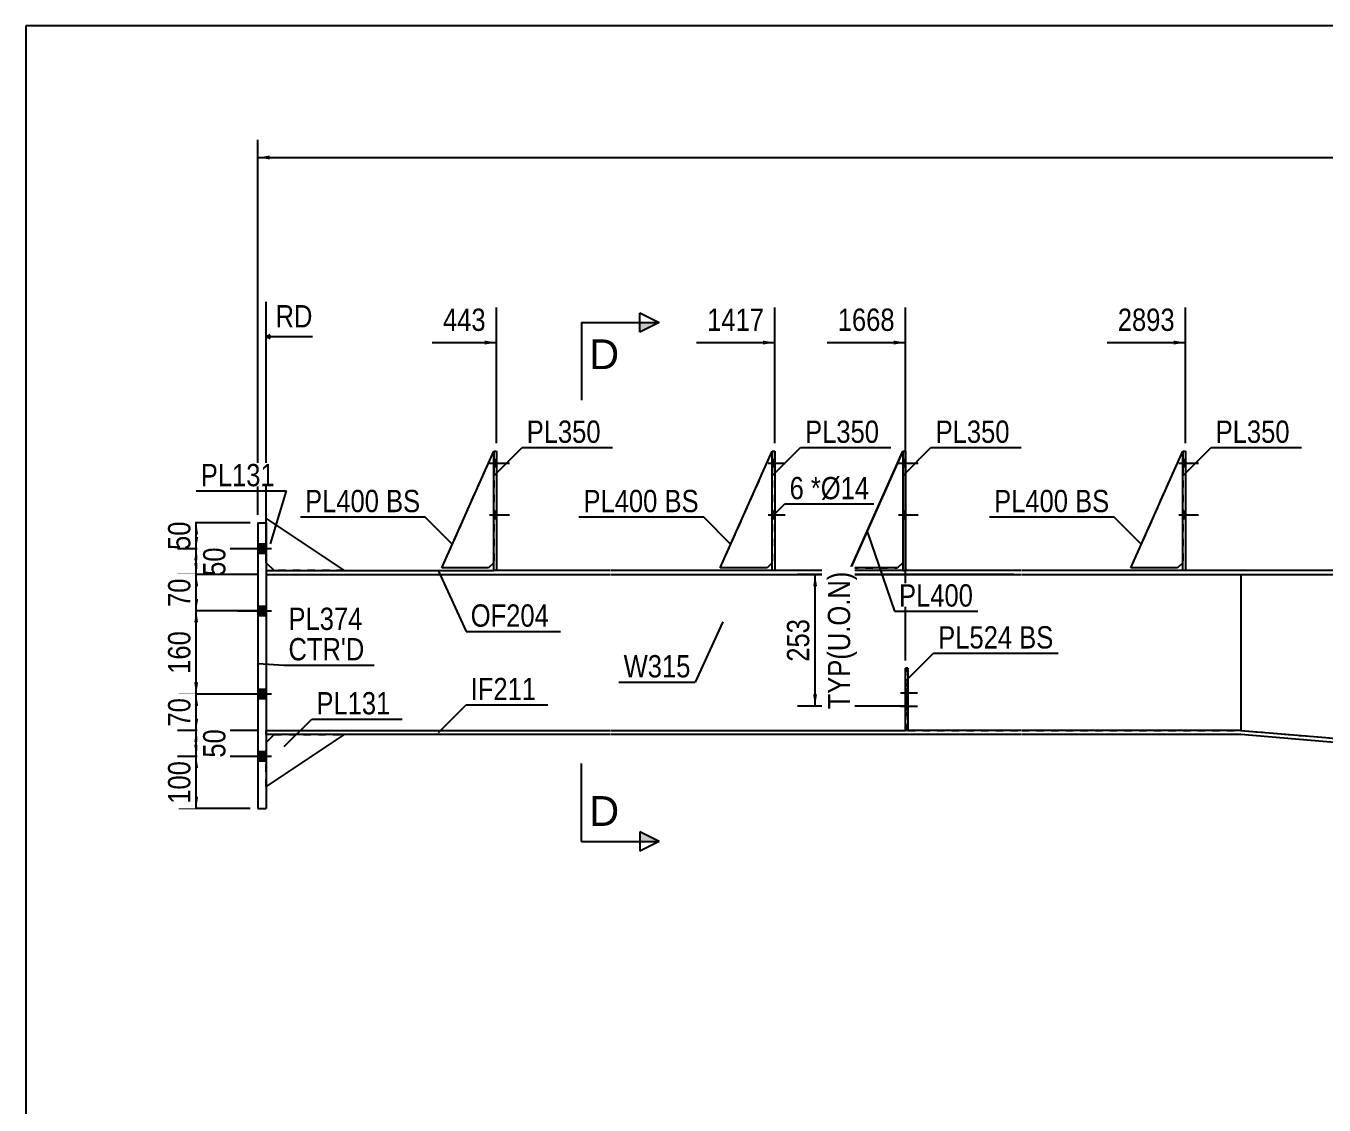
# Model space of a CAD drawing. Header units: millimetres. Extents: x -33 to 369, y -197 to 80.
# Drawn here: x -30.9 to 135.8, y -58.1 to 80.4 of the extents above; entities that cross this region are included whole.
import ezdxf

# ---------------------------------------------------------------- set-up
doc = ezdxf.new("R2010")
doc.units = ezdxf.units.MM
doc.linetypes.add('DXK_LINE_DOT1', pattern=[1.8814, 0.9407, -0.9407])
doc.linetypes.add('DXK_LINE_DOT2', pattern=[3.9198, 1.9599, -1.9599])
doc.styles.add('Arial', font='ARIAL.TTF', dxfattribs={"height": 0.2})
doc.styles.add('Arial Narrow', font='ARIALN.TTF', dxfattribs={"height": 0.2})

# ---------------------------------------------------------------- blocks, each defined once
blk = doc.blocks.new('Unknown-627306682-1201')
at = {"color": 5, "linetype": 'Continuous'}
for p, q in [((369.14, 80.43), (-30.86, 80.43)), ((-30.86, 80.43), (-30.86, -196.57))]:
    blk.add_line(p, q, dxfattribs=at)
blk = doc.blocks.new('Bolt-627306682-2068 - 1579')
at = {"linetype": 'Continuous'}
for points in [[(82.06, -4.71), (82.06, -5.64), (82.39, -5.64), (82.39, -4.71)], [(82.06, -6.4), (82.06, -7.33), (82.39, -7.33), (82.39, -6.4)]]:
    blk.add_hatch(color=3, dxfattribs=at).paths.add_polyline_path(points)
at = {"color": 3, "linetype": 'Continuous'}
for p, q in [((82.06, -4.71), (82.39, -4.71)), ((81.42, -5.18), (83.62, -5.18)), ((82.06, -5.64), (82.39, -5.64)), ((82.06, -6.4), (82.39, -6.4)), ((81.42, -6.87), (83.62, -6.87)), ((82.06, -7.33), (82.39, -7.33))]:
    blk.add_line(p, q, dxfattribs=at)
blk = doc.blocks.new('Part-627306682-1690 - 1579')
at = {"color": 2, "linetype": 'Continuous'}
for p, q in [((125.14, 10), (125.14, -10)), ((253.9, 10), (253.9, 6.12)), ((253.9, -30), (253.9, 2.51))]:
    blk.add_line(p, q, dxfattribs=at)
at = {"color": 7, "linetype": 'DXK_LINE_DOT1'}
for p, q in [((125.14, 10), (159.14, 10)), ((159.24, 10), (195.11, 10)), ((195.21, 10), (231.08, 10)), ((231.18, 10), (253.9, 10)), ((253.9, -30), (253.9, 2.51)), ((125.14, -10), (159.14, -12.84)), ((159.24, -14.47), (195.11, -17.46)), ((195.21, -21.29), (231.08, -24.28)), ((231.18, -28.1), (253.9, -30))]:
    blk.add_line(p, q, dxfattribs=at)
blk = doc.blocks.new('Bolt-627306682-2110 - 1579')
at = {"linetype": 'Continuous'}
for points in [[(118.02, 23.87), (118.02, 24.8), (117.69, 24.8), (117.69, 23.87)], [(118.02, 23.87), (118.02, 24.8), (117.69, 24.8), (117.69, 23.87)], [(118.02, 23.87), (118.02, 24.8), (117.69, 24.8), (117.69, 23.87)], [(118.02, 17.2), (118.02, 18.13), (117.69, 18.13), (117.69, 17.2)], [(118.02, 17.2), (118.02, 18.13), (117.69, 18.13), (117.69, 17.2)], [(118.02, 17.2), (118.02, 18.13), (117.69, 18.13), (117.69, 17.2)]]:
    blk.add_hatch(color=3, dxfattribs=at).paths.add_polyline_path(points)
at = {"color": 3, "linetype": 'Continuous'}
for p, q in [((117.16, 24.33), (119.69, 24.33)), ((117.16, 24.33), (119.69, 24.33)), ((117.16, 24.33), (119.69, 24.33)), ((117.69, 24.8), (118.02, 24.8)), ((117.69, 24.8), (118.02, 24.8)), ((117.69, 24.8), (118.02, 24.8)), ((117.69, 23.87), (118.02, 23.87)), ((117.69, 23.87), (118.02, 23.87)), ((117.69, 23.87), (118.02, 23.87)), ((117.16, 17.67), (119.69, 17.67)), ((117.16, 17.67), (119.69, 17.67)), ((117.16, 17.67), (119.69, 17.67)), ((117.69, 18.13), (118.02, 18.13)), ((117.69, 18.13), (118.02, 18.13)), ((117.69, 18.13), (118.02, 18.13)), ((117.69, 17.2), (118.02, 17.2)), ((117.69, 17.2), (118.02, 17.2)), ((117.69, 17.2), (118.02, 17.2))]:
    blk.add_line(p, q, dxfattribs=at)
blk = doc.blocks.new('Bolt-627306682-2058 - 1579')
at = {"linetype": 'Continuous'}
for points in [[(65.3, 23.87), (65.3, 24.8), (64.97, 24.8), (64.97, 23.87)], [(65.3, 23.87), (65.3, 24.8), (64.97, 24.8), (64.97, 23.87)], [(65.3, 23.87), (65.3, 24.8), (64.97, 24.8), (64.97, 23.87)], [(65.3, 17.2), (65.3, 18.13), (64.97, 18.13), (64.97, 17.2)], [(65.3, 17.2), (65.3, 18.13), (64.97, 18.13), (64.97, 17.2)], [(65.3, 17.2), (65.3, 18.13), (64.97, 18.13), (64.97, 17.2)]]:
    blk.add_hatch(color=3, dxfattribs=at).paths.add_polyline_path(points)
at = {"color": 3, "linetype": 'Continuous'}
for p, q in [((64.43, 24.33), (66.63, 24.33)), ((64.43, 24.33), (66.63, 24.33)), ((64.43, 24.33), (66.63, 24.33)), ((64.97, 24.8), (65.3, 24.8)), ((64.97, 24.8), (65.3, 24.8)), ((64.97, 24.8), (65.3, 24.8)), ((64.97, 23.87), (65.3, 23.87)), ((64.97, 23.87), (65.3, 23.87)), ((64.97, 23.87), (65.3, 23.87)), ((64.43, 17.67), (66.63, 17.67)), ((64.43, 17.67), (66.63, 17.67)), ((64.43, 17.67), (66.63, 17.67)), ((64.97, 18.13), (65.3, 18.13)), ((64.97, 18.13), (65.3, 18.13)), ((64.97, 18.13), (65.3, 18.13)), ((64.97, 17.2), (65.3, 17.2)), ((64.97, 17.2), (65.3, 17.2)), ((64.97, 17.2), (65.3, 17.2))]:
    blk.add_line(p, q, dxfattribs=at)
blk = doc.blocks.new('Part-627306682-1717 - 1579')
at = {"color": 2, "linetype": 'Continuous'}
for p, q in [((0, -10), (44.2, -10)), ((44.3, -10), (82.06, -10)), ((96.92, -10), (82.39, -10)), ((125.14, -10), (97.02, -10)), ((125.14, -10), (145.14, -11.67)), ((44.2, -10.53), (0, -10.53)), ((96.92, -10.53), (44.3, -10.53)), ((125.12, -10.53), (97.02, -10.53)), ((145.1, -12.2), (125.12, -10.53)), ((145.14, -11.67), (145.1, -12.2))]:
    blk.add_line(p, q, dxfattribs=at)
at = {"color": 7, "linetype": 'DXK_LINE_DOT1'}
for p, q in [((0, -10.53), (0, -10)), ((82.39, -10), (82.06, -10))]:
    blk.add_line(p, q, dxfattribs=at)
blk = doc.blocks.new('Part-627306682-1857 - 1579')
at = {"color": 2, "linetype": 'Continuous'}
for p, q in [((82.06, -10), (82.06, -2)), ((82.06, -2), (82.39, -2)), ((82.39, -2), (82.39, -10)), ((82.39, -10), (82.06, -10))]:
    blk.add_line(p, q, dxfattribs=at)
blk = doc.blocks.new('Part-627306682-1722 - 1579')
at = {"color": 2, "linetype": 'Continuous'}
for p, q in [((0, 10.53), (29.21, 10.53)), ((44.2, 10.53), (29.55, 10.53)), ((64.97, 10.53), (44.3, 10.53)), ((81.72, 10.53), (65.3, 10.53)), ((96.92, 10.53), (82.06, 10.53)), ((117.69, 10.53), (97.02, 10.53)), ((145.14, 10.53), (118.02, 10.53)), ((145.14, 10.53), (145.14, 10)), ((0, 10), (44.2, 10)), ((44.3, 10), (96.92, 10)), ((97.02, 10), (145.14, 10))]:
    blk.add_line(p, q, dxfattribs=at)
at = {"color": 7, "linetype": 'DXK_LINE_DOT1'}
for p, q in [((0, 10.53), (0, 10)), ((29.55, 10.53), (29.21, 10.53)), ((65.3, 10.53), (64.97, 10.53)), ((82.06, 10.53), (81.72, 10.53)), ((118.02, 10.53), (117.69, 10.53))]:
    blk.add_line(p, q, dxfattribs=at)
blk = doc.blocks.new('Part-627306682-1744 - 1579')
at = {"color": 7, "linetype": 'DXK_LINE_DOT1'}
for p, q in [((22.55, 10.87), (29.21, 25.87)), ((29.21, 25.87), (29.21, 11.53)), ((28.55, 10.87), (22.55, 10.87)), ((29.21, 11.53), (28.55, 10.87))]:
    blk.add_line(p, q, dxfattribs=at)
blk = doc.blocks.new('Bolt-627306682-2057 - 1579')
at = {"linetype": 'Continuous'}
for points in [[(29.55, 23.87), (29.55, 24.8), (29.21, 24.8), (29.21, 23.87)], [(29.55, 23.87), (29.55, 24.8), (29.21, 24.8), (29.21, 23.87)], [(29.55, 23.87), (29.55, 24.8), (29.21, 24.8), (29.21, 23.87)], [(29.55, 17.2), (29.55, 18.13), (29.21, 18.13), (29.21, 17.2)], [(29.55, 17.2), (29.55, 18.13), (29.21, 18.13), (29.21, 17.2)], [(29.55, 17.2), (29.55, 18.13), (29.21, 18.13), (29.21, 17.2)]]:
    blk.add_hatch(color=3, dxfattribs=at).paths.add_polyline_path(points)
at = {"color": 3, "linetype": 'Continuous'}
for p, q in [((28.68, 24.33), (31.21, 24.33)), ((28.68, 24.33), (31.21, 24.33)), ((28.68, 24.33), (31.21, 24.33)), ((29.21, 24.8), (29.55, 24.8)), ((29.21, 24.8), (29.55, 24.8)), ((29.21, 24.8), (29.55, 24.8)), ((29.21, 23.87), (29.55, 23.87)), ((29.21, 23.87), (29.55, 23.87)), ((29.21, 23.87), (29.55, 23.87)), ((28.68, 17.67), (31.21, 17.67)), ((28.68, 17.67), (31.21, 17.67)), ((28.68, 17.67), (31.21, 17.67)), ((29.21, 18.13), (29.55, 18.13)), ((29.21, 18.13), (29.55, 18.13)), ((29.21, 18.13), (29.55, 18.13)), ((29.21, 17.2), (29.55, 17.2)), ((29.21, 17.2), (29.55, 17.2)), ((29.21, 17.2), (29.55, 17.2))]:
    blk.add_line(p, q, dxfattribs=at)
blk = doc.blocks.new('Part-627306682-1798 - 1579')
at = {"color": 2, "linetype": 'Continuous'}
for p, q in [((111.02, 10.87), (117.69, 25.87)), ((117.02, 10.87), (111.02, 10.87)), ((117.69, 11.53), (117.02, 10.87))]:
    blk.add_line(p, q, dxfattribs=at)
at = {"color": 7, "linetype": 'DXK_LINE_DOT1'}
blk.add_line((117.69, 25.87), (117.69, 11.53), dxfattribs=at)
blk = doc.blocks.new('Part-627306682-1803 - 1579')
at = {"color": 7, "linetype": 'DXK_LINE_DOT1'}
for p, q in [((111.02, 10.87), (117.69, 25.87)), ((117.02, 10.87), (111.02, 10.87)), ((117.69, 11.53), (117.02, 10.87))]:
    blk.add_line(p, q, dxfattribs=at)
blk = doc.blocks.new('Part-627306682-1808 - 1579')
at = {"color": 2, "linetype": 'Continuous'}
for p, q in [((81.72, 25.87), (81.72, 10.53)), ((81.72, 25.87), (82.06, 25.87)), ((82.06, 25.87), (82.06, 10.53)), ((81.72, 10.53), (82.06, 10.53))]:
    blk.add_line(p, q, dxfattribs=at)
blk = doc.blocks.new('Part-627306682-1813 - 1579')
at = {"color": 2, "linetype": 'Continuous'}
for p, q in [((81.72, 25.87), (75.06, 10.87)), ((75.06, 10.87), (75.07, 10.87))]:
    blk.add_line(p, q, dxfattribs=at)
at = {"color": 7, "linetype": 'DXK_LINE_DOT1'}
for p, q in [((81.72, 25.87), (81.72, 11.53)), ((75.07, 10.87), (81.06, 10.87)), ((81.72, 11.53), (81.06, 10.87))]:
    blk.add_line(p, q, dxfattribs=at)
blk = doc.blocks.new('Part-627306682-1963 - 1579')
at = {"color": 2, "linetype": 'Continuous'}
for p, q in [((75.07, 10.87), (81.72, 25.84)), ((81.07, 10.87), (75.07, 10.87)), ((81.72, 11.52), (81.07, 10.87))]:
    blk.add_line(p, q, dxfattribs=at)
at = {"color": 7, "linetype": 'DXK_LINE_DOT1'}
for p, q in [((81.73, 25.87), (81.72, 25.84)), ((81.73, 25.87), (81.73, 11.53)), ((81.73, 11.53), (81.72, 11.52))]:
    blk.add_line(p, q, dxfattribs=at)
blk = doc.blocks.new('Part-627306682-1899 - 1579')
at = {"color": 7, "linetype": 'DXK_LINE_DOT1'}
for p, q in [((58.3, 10.87), (64.97, 25.87)), ((64.97, 25.87), (64.97, 11.53)), ((64.3, 10.87), (58.3, 10.87)), ((64.97, 11.53), (64.3, 10.87))]:
    blk.add_line(p, q, dxfattribs=at)
blk = doc.blocks.new('Part-627306682-1835 - 1579')
at = {"color": 7, "linetype": 'DXK_LINE_DOT1'}
for p, q in [((82.06, -2), (82.06, -10)), ((82.39, -2), (82.06, -2)), ((82.39, -10), (82.39, -2)), ((82.06, -9.33), (82.39, -9.33))]:
    blk.add_line(p, q, dxfattribs=at)
blk = doc.blocks.new('Part-627306682-1948 - 1579')
at = {"color": 2, "linetype": 'Continuous'}
for p, q in [((22.55, 10.87), (29.21, 25.87)), ((28.55, 10.87), (22.55, 10.87)), ((29.21, 11.53), (28.55, 10.87))]:
    blk.add_line(p, q, dxfattribs=at)
blk = doc.blocks.new('Part-627306682-2120 - 1579')
at = {"color": 2, "linetype": 'Continuous'}
for p, q in [((58.3, 10.87), (64.97, 25.87)), ((64.3, 10.87), (58.3, 10.87)), ((64.97, 11.53), (64.3, 10.87))]:
    blk.add_line(p, q, dxfattribs=at)
blk = doc.blocks.new('Bolt-627306682-2064 - 1579')
at = {"linetype": 'Continuous'}
for points in [[(-1.07, 13.93), (-1.07, 12.73), (0, 12.73), (0, 13.93)], [(-1.07, 13.93), (-1.07, 12.73), (0, 12.73), (0, 13.93)], [(-1.07, 5.93), (-1.07, 4.73), (0, 4.73), (0, 5.93)], [(-1.07, 5.93), (-1.07, 4.73), (0, 4.73), (0, 5.93)], [(-1.07, -4.73), (-1.07, -5.93), (0, -5.93), (0, -4.73)], [(-1.07, -4.73), (-1.07, -5.93), (0, -5.93), (0, -4.73)], [(-1.07, -12.73), (-1.07, -13.93), (0, -13.93), (0, -12.73)], [(-1.07, -12.73), (-1.07, -13.93), (0, -13.93), (0, -12.73)]]:
    blk.add_hatch(color=3, dxfattribs=at).paths.add_polyline_path(points)
at = {"color": 3, "linetype": 'Continuous'}
for p, q in [((0, 13.93), (-1.07, 13.93)), ((0, 13.93), (-1.07, 13.93)), ((0.67, 13.33), (-3.67, 13.33)), ((0.67, 13.33), (-3.67, 13.33)), ((0, 12.73), (-1.07, 12.73)), ((0, 12.73), (-1.07, 12.73)), ((0.67, 5.33), (-3.67, 5.33)), ((0.67, 5.33), (-3.67, 5.33)), ((0, 5.93), (-1.07, 5.93)), ((0, 5.93), (-1.07, 5.93)), ((0, 4.73), (-1.07, 4.73)), ((0, 4.73), (-1.07, 4.73)), ((0, -4.73), (-1.07, -4.73)), ((0, -4.73), (-1.07, -4.73)), ((0.67, -5.33), (-3.67, -5.33)), ((0.67, -5.33), (-3.67, -5.33)), ((0, -5.93), (-1.07, -5.93)), ((0, -5.93), (-1.07, -5.93)), ((0.67, -13.33), (-3.67, -13.33)), ((0.67, -13.33), (-3.67, -13.33)), ((0, -12.73), (-1.07, -12.73)), ((0, -12.73), (-1.07, -12.73)), ((0, -13.93), (-1.07, -13.93)), ((0, -13.93), (-1.07, -13.93))]:
    blk.add_line(p, q, dxfattribs=at)
blk = doc.blocks.new('Bolt-627306682-2066 - 1579')
at = {"linetype": 'Continuous'}
for points in [[(82.06, 23.87), (82.06, 24.8), (81.72, 24.8), (81.72, 23.87)], [(82.06, 23.87), (82.06, 24.8), (81.72, 24.8), (81.72, 23.87)], [(82.06, 23.87), (82.06, 24.8), (81.72, 24.8), (81.72, 23.87)], [(82.06, 17.2), (82.06, 18.13), (81.72, 18.13), (81.72, 17.2)], [(82.06, 17.2), (82.06, 18.13), (81.72, 18.13), (81.72, 17.2)], [(82.06, 17.2), (82.06, 18.13), (81.72, 18.13), (81.72, 17.2)]]:
    blk.add_hatch(color=3, dxfattribs=at).paths.add_polyline_path(points)
at = {"color": 3, "linetype": 'Continuous'}
for p, q in [((81.19, 24.33), (83.72, 24.33)), ((81.19, 24.33), (83.72, 24.33)), ((81.19, 24.33), (83.72, 24.33)), ((81.72, 24.8), (82.06, 24.8)), ((81.72, 24.8), (82.06, 24.8)), ((81.72, 24.8), (82.06, 24.8)), ((81.72, 23.87), (82.06, 23.87)), ((81.72, 23.87), (82.06, 23.87)), ((81.72, 23.87), (82.06, 23.87)), ((81.19, 17.67), (83.72, 17.67)), ((81.19, 17.67), (83.72, 17.67)), ((81.19, 17.67), (83.72, 17.67)), ((81.72, 18.13), (82.06, 18.13)), ((81.72, 18.13), (82.06, 18.13)), ((81.72, 18.13), (82.06, 18.13)), ((81.72, 17.2), (82.06, 17.2)), ((81.72, 17.2), (82.06, 17.2)), ((81.72, 17.2), (82.06, 17.2))]:
    blk.add_line(p, q, dxfattribs=at)
blk = doc.blocks.new('Bolt-627306682-2067 - 1579')
at = {"color": 3, "linetype": 'DXK_LINE_DOT2'}
for p, q in [((82.06, -4.71), (82.39, -4.71)), ((81.42, -5.18), (83.62, -5.18)), ((82.06, -5.64), (82.39, -5.64)), ((82.06, -6.4), (82.39, -6.4)), ((81.42, -6.87), (83.62, -6.87)), ((82.06, -7.33), (82.39, -7.33))]:
    blk.add_line(p, q, dxfattribs=at)
blk = doc.blocks.new('Part-627306682-2115 - 1579')
at = {"color": 7, "linetype": 'DXK_LINE_DOT1'}
for p, q in [((0, 10), (0, -10)), ((0, 10), (44.2, 10)), ((44.3, 10), (96.92, 10)), ((97.02, 10), (125.14, 10)), ((125.14, 10), (125.14, -10)), ((0, -10), (44.2, -10)), ((44.3, -10), (82.06, -10)), ((82.39, -10), (96.92, -10)), ((97.02, -10), (125.14, -10))]:
    blk.add_line(p, q, dxfattribs=at)
blk = doc.blocks.new('Part-627306682-2152 - 1579')
at = {"color": 2, "linetype": 'Continuous'}
for p, q in [((10, -10.53), (0, -17.2)), ((0, -11.53), (1, -10.53))]:
    blk.add_line(p, q, dxfattribs=at)
at = {"color": 7, "linetype": 'DXK_LINE_DOT1'}
for p, q in [((0, -17.2), (0, -11.53)), ((1, -10.53), (10, -10.53))]:
    blk.add_line(p, q, dxfattribs=at)
blk = doc.blocks.new('Part-627306682-2157 - 1579')
at = {"color": 2, "linetype": 'Continuous'}
for p, q in [((0, 16.67), (0, 17.2)), ((0, 17.2), (10, 10.53)), ((0, 11.53), (1, 10.53))]:
    blk.add_line(p, q, dxfattribs=at)
at = {"color": 7, "linetype": 'DXK_LINE_DOT1'}
for p, q in [((0, 16.67), (0, 11.53)), ((10, 10.53), (1, 10.53))]:
    blk.add_line(p, q, dxfattribs=at)
blk = doc.blocks.new('Part-627306682-2179 - 1579')
at = {"color": 2, "linetype": 'Continuous'}
for p, q in [((-1.07, 16.67), (0, 16.67)), ((-1.07, 16.67), (-1.07, -20)), ((0, 16.67), (0, -20)), ((-1.07, -20), (0, -20))]:
    blk.add_line(p, q, dxfattribs=at)
blk = doc.blocks.new('Part-627306682-2226 - 1579')
at = {"color": 2, "linetype": 'Continuous'}
for p, q in [((64.97, 10.53), (64.97, 25.87)), ((64.97, 25.87), (65.3, 25.87)), ((65.3, 25.87), (65.3, 10.53)), ((65.3, 10.53), (64.97, 10.53))]:
    blk.add_line(p, q, dxfattribs=at)
blk = doc.blocks.new('Part-627306682-2231 - 1579')
at = {"color": 2, "linetype": 'Continuous'}
for p, q in [((29.21, 10.53), (29.21, 25.87)), ((29.21, 25.87), (29.55, 25.87)), ((29.55, 25.87), (29.55, 10.53)), ((29.55, 10.53), (29.21, 10.53))]:
    blk.add_line(p, q, dxfattribs=at)
blk = doc.blocks.new('Part-627306682-2236 - 1579')
at = {"color": 2, "linetype": 'Continuous'}
for p, q in [((117.69, 10.53), (117.69, 25.87)), ((117.69, 25.87), (118.02, 25.87)), ((118.02, 25.87), (118.02, 10.53)), ((118.02, 10.53), (117.69, 10.53))]:
    blk.add_line(p, q, dxfattribs=at)
blk = doc.blocks.new('StraightDimension-627306682-5279 - 1579')
at = {"linetype": 'Continuous'}
blk.add_hatch(color=7, dxfattribs=at).paths.add_polyline_path([(0.43, 63.3), (-1.07, 63.55), (0.43, 63.8)])
at = {"color": 7, "linetype": 'Continuous'}
for p, q in [((-1.07, 17.67), (-1.07, 65.8)), ((-1.07, 63.55), (318.85, 63.55))]:
    blk.add_line(p, q, dxfattribs=at)
blk = doc.blocks.new('StraightDimension-627306682-5313 - 1579')
at = {"linetype": 'Continuous'}
blk.add_hatch(color=7, dxfattribs=at).paths.add_polyline_path([(80.57, 40.04), (82.07, 39.79), (80.57, 39.54)])
at = {"color": 7, "linetype": 'Continuous'}
for p, q in [((82.07, -1), (82.07, 44.29)), ((72.01, 39.79), (82.07, 39.79))]:
    blk.add_line(p, q, dxfattribs=at)
at = {"color": 0}
blk.add_wipeout([(81.29, 40.69), (81.29, 44.89), (72.78, 44.89), (72.78, 40.69)], dxfattribs=at)
at = {"color": 3, "style": 'Arial Narrow'}
blk.add_text('1668', height=2.863, dxfattribs=at).set_placement((73.38, 41.29))
blk = doc.blocks.new('StraightDimension-627306682-4531 - 1579')
at = {"linetype": 'Continuous'}
for points in [[(-9.25, -14.83), (-9, -13.33), (-8.75, -14.83)], [(-8.75, -18.5), (-9, -20), (-9.25, -18.5)]]:
    blk.add_hatch(color=7, dxfattribs=at).paths.add_polyline_path(points)
at = {"color": 7, "linetype": 'Continuous'}
for p, q in [((-2.07, -13.33), (-11.25, -13.33)), ((-9, -20), (-9, -13.33)), ((-2.07, -20), (-11.25, -20))]:
    blk.add_line(p, q, dxfattribs=at)
at = {"color": 0}
blk.add_wipeout([(-9.15, -13.32), (-13.35, -13.32), (-13.35, -20.01), (-9.15, -20.01)], dxfattribs=at)
at = {"color": 3, "style": 'Arial Narrow'}
blk.add_text('100', height=2.863, rotation=90.0002, dxfattribs=at).set_placement((-9.75, -19.41))
blk = doc.blocks.new('StraightDimension-627306682-4528 - 1579')
at = {"linetype": 'Continuous'}
for points in [[(-9.25, 3.86), (-9, 5.36), (-8.75, 3.86)], [(-8.75, -3.84), (-9, -5.34), (-9.25, -3.84)]]:
    blk.add_hatch(color=7, dxfattribs=at).paths.add_polyline_path(points)
at = {"color": 7, "linetype": 'Continuous'}
for p, q in [((-1, 5.36), (-11.25, 5.36)), ((-9, -5.34), (-9, 5.36)), ((-1, -5.34), (-11.25, -5.34))]:
    blk.add_line(p, q, dxfattribs=at)
at = {"color": 0}
blk.add_wipeout([(-9.15, 3.35), (-13.35, 3.35), (-13.35, -3.33), (-9.15, -3.33)], dxfattribs=at)
at = {"color": 3, "style": 'Arial Narrow'}
blk.add_text('160', height=2.863, rotation=90.0002, dxfattribs=at).set_placement((-9.75, -2.73))
blk = doc.blocks.new('StraightDimension-627306682-2635 - 1579')
at = {"linetype": 'Continuous'}
for points in [[(70.22, 8.5), (70.47, 10), (70.72, 8.5)], [(70.72, -5.37), (70.47, -6.87), (70.22, -5.37)]]:
    blk.add_hatch(color=7, dxfattribs=at).paths.add_polyline_path(points)
at = {"color": 7, "linetype": 'Continuous'}
for p, q in [((96, 10), (68.22, 10)), ((70.47, -6.87), (70.47, 10)), ((82.02, -6.87), (68.22, -6.87))]:
    blk.add_line(p, q, dxfattribs=at)
at = {"color": 0, "linetype": 'Continuous'}
blk.add_wipeout([(75.57, 11.02), (71.37, 11.02), (71.37, -7.89), (75.57, -7.89)], dxfattribs=at)
at = {"color": 0}
blk.add_wipeout([(70.32, 4.91), (66.12, 4.91), (66.12, -1.78), (70.32, -1.78)], dxfattribs=at)
at = {"color": 3, "linetype": 'Continuous', "style": 'Arial Narrow'}
blk.add_text('TYP(U.O.N)', height=2.863, rotation=90.0002, dxfattribs=at).set_placement((74.97, -7.29))
at = {"color": 3, "style": 'Arial Narrow'}
blk.add_text('253', height=2.863, rotation=90.0002, dxfattribs=at).set_placement((69.72, -1.18))
blk = doc.blocks.new('StraightDimension-627306682-4525 - 1579')
at = {"linetype": 'Continuous'}
for points in [[(-9.25, 15.17), (-9, 16.67), (-8.75, 15.17)], [(-8.75, 14.83), (-9, 13.33), (-9.25, 14.83)]]:
    blk.add_hatch(color=7, dxfattribs=at).paths.add_polyline_path(points)
at = {"color": 7, "linetype": 'Continuous'}
for p, q in [((-2.07, 16.67), (-11.25, 16.67)), ((-9, 13.33), (-9, 16.67)), ((-2.07, 13.33), (-11.25, 13.33))]:
    blk.add_line(p, q, dxfattribs=at)
at = {"color": 0}
blk.add_wipeout([(-9.15, 17.43), (-13.35, 17.43), (-13.35, 12.57), (-9.15, 12.57)], dxfattribs=at)
at = {"color": 3, "style": 'Arial Narrow'}
blk.add_text('50', height=2.863, rotation=90.0002, dxfattribs=at).set_placement((-9.75, 13.17))
blk = doc.blocks.new('StraightDimension-627306682-4526 - 1579')
at = {"linetype": 'Continuous'}
for points in [[(-9.25, 11.83), (-9, 13.33), (-8.75, 11.83)], [(-8.75, 11.5), (-9, 10), (-9.25, 11.5)]]:
    blk.add_hatch(color=7, dxfattribs=at).paths.add_polyline_path(points)
at = {"color": 7, "linetype": 'Continuous'}
for p, q in [((-2.07, 13.33), (-11.4, 13.33)), ((-9, 10), (-9, 13.33)), ((-1, 10), (-11.4, 10))]:
    blk.add_line(p, q, dxfattribs=at)
at = {"color": 0}
blk.add_wipeout([(-4.65, 14.09), (-8.85, 14.09), (-8.85, 9.24), (-4.65, 9.24)], dxfattribs=at)
at = {"color": 3, "style": 'Arial Narrow'}
blk.add_text('50', height=2.863, rotation=90.0002, dxfattribs=at).set_placement((-5.25, 9.84))
blk = doc.blocks.new('StraightDimension-627306682-4527 - 1579')
at = {"linetype": 'Continuous'}
for points in [[(-9.25, 8.5), (-9, 10), (-8.75, 8.5)], [(-8.75, 6.86), (-9, 5.36), (-9.25, 6.86)]]:
    blk.add_hatch(color=7, dxfattribs=at).paths.add_polyline_path(points)
at = {"color": 7, "linetype": 'Continuous'}
for p, q in [((-1, 10), (-11.25, 10)), ((-9, 5.36), (-9, 10)), ((-1, 5.36), (-11.25, 5.36))]:
    blk.add_line(p, q, dxfattribs=at)
at = {"color": 0}
blk.add_wipeout([(-9.15, 10.11), (-13.35, 10.11), (-13.35, 5.25), (-9.15, 5.25)], dxfattribs=at)
at = {"color": 3, "style": 'Arial Narrow'}
blk.add_text('70', height=2.863, rotation=90.0002, dxfattribs=at).set_placement((-9.75, 5.85))
blk = doc.blocks.new('StraightDimension-627306682-4529 - 1579')
at = {"linetype": 'Continuous'}
for points in [[(-9.25, -6.84), (-9, -5.34), (-8.75, -6.84)], [(-8.75, -8.5), (-9, -10), (-9.25, -8.5)]]:
    blk.add_hatch(color=7, dxfattribs=at).paths.add_polyline_path(points)
at = {"color": 7, "linetype": 'Continuous'}
for p, q in [((-1, -5.34), (-11.25, -5.34)), ((-9, -10), (-9, -5.34)), ((-1, -10), (-11.25, -10))]:
    blk.add_line(p, q, dxfattribs=at)
at = {"color": 0}
blk.add_wipeout([(-9.15, -5.24), (-13.35, -5.24), (-13.35, -10.1), (-9.15, -10.1)], dxfattribs=at)
at = {"color": 3, "style": 'Arial Narrow'}
blk.add_text('70', height=2.863, rotation=90.0002, dxfattribs=at).set_placement((-9.75, -9.5))
blk = doc.blocks.new('StraightDimension-627306682-4530 - 1579')
at = {"linetype": 'Continuous'}
for points in [[(-9.25, -11.5), (-9, -10), (-8.75, -11.5)], [(-8.75, -11.83), (-9, -13.33), (-9.25, -11.83)]]:
    blk.add_hatch(color=7, dxfattribs=at).paths.add_polyline_path(points)
at = {"color": 7, "linetype": 'Continuous'}
for p, q in [((-1, -10), (-11.4, -10)), ((-9, -13.33), (-9, -10)), ((-2.07, -13.33), (-11.4, -13.33))]:
    blk.add_line(p, q, dxfattribs=at)
at = {"color": 0}
blk.add_wipeout([(-4.65, -9.24), (-8.85, -9.24), (-8.85, -14.09), (-4.65, -14.09)], dxfattribs=at)
at = {"color": 3, "style": 'Arial Narrow'}
blk.add_text('50', height=2.863, rotation=90.0002, dxfattribs=at).set_placement((-5.25, -13.49))
blk = doc.blocks.new('StraightDimension-627306682-5312 - 1579')
at = {"linetype": 'Continuous'}
blk.add_hatch(color=7, dxfattribs=at).paths.add_polyline_path([(116.52, 40.04), (118.02, 39.79), (116.52, 39.54)])
at = {"color": 7, "linetype": 'Continuous'}
for p, q in [((118.02, 26.87), (118.02, 44.29)), ((107.96, 39.79), (118.02, 39.79))]:
    blk.add_line(p, q, dxfattribs=at)
at = {"color": 0}
blk.add_wipeout([(117.25, 40.69), (117.25, 44.89), (108.74, 44.89), (108.74, 40.69)], dxfattribs=at)
at = {"color": 3, "style": 'Arial Narrow'}
blk.add_text('2893', height=2.863, dxfattribs=at).set_placement((109.34, 41.29))
blk = doc.blocks.new('StraightDimension-627306682-5314 - 1579')
at = {"linetype": 'Continuous'}
blk.add_hatch(color=7, dxfattribs=at).paths.add_polyline_path([(63.8, 40.04), (65.3, 39.79), (63.8, 39.54)])
at = {"color": 7, "linetype": 'Continuous'}
for p, q in [((65.3, 26.87), (65.3, 44.29)), ((55.24, 39.79), (65.3, 39.79))]:
    blk.add_line(p, q, dxfattribs=at)
at = {"color": 0}
blk.add_wipeout([(64.53, 40.69), (64.53, 44.89), (56.01, 44.89), (56.01, 40.69)], dxfattribs=at)
at = {"color": 3, "style": 'Arial Narrow'}
blk.add_text('1417', height=2.863, dxfattribs=at).set_placement((56.61, 41.29))
blk = doc.blocks.new('StraightDimension-627306682-5315 - 1579')
at = {"linetype": 'Continuous'}
blk.add_hatch(color=7, dxfattribs=at).paths.add_polyline_path([(28.05, 40.04), (29.55, 39.79), (28.05, 39.54)])
at = {"color": 7, "linetype": 'Continuous'}
for p, q in [((29.55, 26.87), (29.55, 44.29)), ((21.31, 39.79), (29.55, 39.79))]:
    blk.add_line(p, q, dxfattribs=at)
at = {"color": 0, "linetype": 'Continuous'}
blk.add_wipeout([(6.53, 41.14), (6.53, 45.34), (0.59, 45.34), (0.59, 41.14)], dxfattribs=at)
at = {"color": 7, "linetype": 'Continuous'}
for p, q in [((0, 11.53), (0, 45.04)), ((0.5, 40.79), (0, 40.54)), ((0.5, 40.29), (0, 40.54)), ((5.93, 40.54), (0, 40.54))]:
    blk.add_line(p, q, dxfattribs=at)
at = {"color": 3, "linetype": 'Continuous', "style": 'Arial Narrow'}
blk.add_text('RD', height=2.863, dxfattribs=at).set_placement((1.19, 41.74))
at = {"color": 0}
blk.add_wipeout([(28.77, 40.69), (28.77, 44.89), (22.09, 44.89), (22.09, 40.69)], dxfattribs=at)
at = {"color": 3, "style": 'Arial Narrow'}
blk.add_text('443', height=2.863, dxfattribs=at).set_placement((22.69, 41.29))
blk = doc.blocks.new('Mark-627306682-4344 - 1579')
at = {"color": 0}
blk.add_wipeout([(131.42, 26.92), (131.42, 29.92), (121.91, 29.92), (121.91, 26.92)], dxfattribs=at)
blk.add_wipeout([(131.42, 26.92), (131.42, 29.92), (121.91, 29.92), (121.91, 26.92)], dxfattribs=at)
at = {"color": 7, "linetype": 'Continuous'}
for p, q in [((117.78, 22.78), (121.31, 26.32)), ((121.31, 26.32), (132.92, 26.32))]:
    blk.add_line(p, q, dxfattribs=at)
at = {"color": 3, "style": 'Arial Narrow'}
blk.add_text('PL350', height=2.863, dxfattribs=at).set_placement((121.91, 26.92))
blk = doc.blocks.new('MarkSet-627306682-4282 - 1579')
at = {"color": 0}
for points in [[(50.24, 18.02), (50.24, 21.02), (40.73, 21.02), (40.73, 18.02)], [(55.52, 18.02), (55.52, 21.02), (51.14, 21.02), (51.14, 18.02)]]:
    blk.add_wipeout(points, dxfattribs=at)
for points in [[(50.24, 18.02), (50.24, 21.02), (40.73, 21.02), (40.73, 18.02)], [(55.52, 18.02), (55.52, 21.02), (51.14, 21.02), (51.14, 18.02)]]:
    blk.add_wipeout(points, dxfattribs=at)
at = {"color": 7, "linetype": 'Continuous'}
for p in [(40.13, 17.42), (59.65, 13.89)]:
    blk.add_line(p, (56.12, 17.42), dxfattribs=at)
at = {"color": 3, "style": 'Arial Narrow'}
for s, p in [('PL400', (40.73, 18.02)), ('BS', (51.14, 18.02))]:
    blk.add_text(s, height=2.863, dxfattribs=at).set_placement(p)
blk = doc.blocks.new('SectionMark-627306682-2649 - 1579')
at = {"linetype": 'Continuous'}
for points in [[(47.96, 41.13), (47.96, 42.38), (50.46, 42.38)], [(47.96, -24.25), (47.96, -23), (50.46, -24.25)]]:
    blk.add_hatch(color=30, dxfattribs=at).paths.add_polyline_path(points)
at = {"color": 30, "linetype": 'Continuous'}
for p, q in [((47.96, 41.13), (47.96, 43.63)), ((47.96, 43.63), (50.46, 42.38)), ((40.46, 42.38), (40.46, 32.38)), ((40.46, 42.38), (50.46, 42.38)), ((50.46, 42.38), (47.96, 41.13)), ((40.46, -24.25), (40.46, -14.25)), ((50.46, -24.25), (47.96, -23)), ((47.96, -23), (47.96, -25.5)), ((40.46, -24.25), (50.46, -24.25)), ((50.46, -24.25), (47.96, -25.5))]:
    blk.add_line(p, q, dxfattribs=at)
at = {"color": 0, "linetype": 'Continuous'}
for points in [[(45.31, 36.38), (45.31, 40.38), (41.46, 40.38), (41.46, 36.38)], [(45.31, -22.25), (45.31, -18.25), (41.46, -18.25), (41.46, -22.25)]]:
    blk.add_wipeout(points, dxfattribs=at)
at = {"color": 96, "linetype": 'Continuous', "style": 'Arial'}
for p in [(41.46, 36.38), (41.46, -22.25)]:
    blk.add_text('D', height=3.82, dxfattribs=at).set_placement(p)
blk = doc.blocks.new('MarkSet-627306682-4146 - 1579')
at = {"color": 0}
for points in [[(95.78, 0.52), (95.78, 3.52), (86.28, 3.52), (86.28, 0.52)], [(101.07, 0.52), (101.07, 3.52), (96.68, 3.52), (96.68, 0.52)]]:
    blk.add_wipeout(points, dxfattribs=at)
for points in [[(95.78, 0.52), (95.78, 3.52), (86.28, 3.52), (86.28, 0.52)], [(101.07, 0.52), (101.07, 3.52), (96.68, 3.52), (96.68, 0.52)]]:
    blk.add_wipeout(points, dxfattribs=at)
at = {"color": 7, "linetype": 'Continuous'}
for p, q in [((82.14, -3.62), (85.68, -0.08)), ((85.68, -0.08), (101.67, -0.08))]:
    blk.add_line(p, q, dxfattribs=at)
at = {"color": 3, "style": 'Arial Narrow'}
for s, p in [('PL524', (86.28, 0.52)), ('BS', (96.68, 0.52))]:
    blk.add_text(s, height=2.863, dxfattribs=at).set_placement(p)
blk = doc.blocks.new('MarkSet-627306682-4157 - 1579')
at = {"color": 0}
for points in [[(14.48, 18.02), (14.48, 21.02), (4.98, 21.02), (4.98, 18.02)], [(19.77, 18.02), (19.77, 21.02), (15.38, 21.02), (15.38, 18.02)]]:
    blk.add_wipeout(points, dxfattribs=at)
for points in [[(14.48, 18.02), (14.48, 21.02), (4.98, 21.02), (4.98, 18.02)], [(19.77, 18.02), (19.77, 21.02), (15.38, 21.02), (15.38, 18.02)]]:
    blk.add_wipeout(points, dxfattribs=at)
at = {"color": 7, "linetype": 'Continuous'}
for p in [(4.38, 17.42), (23.9, 13.89)]:
    blk.add_line(p, (20.37, 17.42), dxfattribs=at)
at = {"color": 3, "style": 'Arial Narrow'}
for s, p in [('PL400', (4.98, 18.02)), ('BS', (15.38, 18.02))]:
    blk.add_text(s, height=2.863, dxfattribs=at).set_placement(p)
blk = doc.blocks.new('MarkSet-627306682-4227 - 1579')
at = {"color": 0}
for points in [[(102.96, 18.02), (102.96, 21.02), (93.46, 21.02), (93.46, 18.02)], [(108.24, 18.02), (108.24, 21.02), (103.86, 21.02), (103.86, 18.02)]]:
    blk.add_wipeout(points, dxfattribs=at)
for points in [[(102.96, 18.02), (102.96, 21.02), (93.46, 21.02), (93.46, 18.02)], [(108.24, 18.02), (108.24, 21.02), (103.86, 21.02), (103.86, 18.02)]]:
    blk.add_wipeout(points, dxfattribs=at)
at = {"color": 7, "linetype": 'Continuous'}
for p in [(92.86, 17.42), (112.38, 13.89)]:
    blk.add_line(p, (108.84, 17.42), dxfattribs=at)
at = {"color": 3, "style": 'Arial Narrow'}
for s, p in [('PL400', (93.46, 18.02)), ('BS', (103.86, 18.02))]:
    blk.add_text(s, height=2.863, dxfattribs=at).set_placement(p)
blk = doc.blocks.new('MarkSet-627306682-4238 - 1579')
at = {"color": 0}
blk.add_wipeout([(90.76, 5.9), (90.76, 8.9), (81.25, 8.9), (81.25, 5.9)], dxfattribs=at)
blk.add_wipeout([(90.76, 5.9), (90.76, 8.9), (81.25, 8.9), (81.25, 5.9)], dxfattribs=at)
at = {"color": 7, "linetype": 'Continuous'}
for p, q in [((77.15, 15.56), (80.65, 5.3)), ((80.65, 5.3), (91.36, 5.3))]:
    blk.add_line(p, q, dxfattribs=at)
at = {"color": 3, "style": 'Arial Narrow'}
blk.add_text('PL400', height=2.863, dxfattribs=at).set_placement((81.25, 5.9))
blk = doc.blocks.new('Mark-627306682-4302 - 1579')
at = {"color": 0}
blk.add_wipeout([(34.66, -6.11), (34.66, -3.11), (26.25, -3.11), (26.25, -6.11)], dxfattribs=at)
blk.add_wipeout([(34.66, -6.11), (34.66, -3.11), (26.25, -3.11), (26.25, -6.11)], dxfattribs=at)
at = {"color": 7, "linetype": 'Continuous'}
for p, q in [((22.12, -10.25), (25.65, -6.71)), ((25.65, -6.71), (36.16, -6.71))]:
    blk.add_line(p, q, dxfattribs=at)
at = {"color": 3, "style": 'Arial Narrow'}
blk.add_text('IF211', height=2.863, dxfattribs=at).set_placement((26.25, -6.11))
blk = doc.blocks.new('Mark-627306682-4305 - 1579')
at = {"color": 0}
blk.add_wipeout([(36.3, 3.32), (36.3, 6.32), (26.25, 6.32), (26.25, 3.32)], dxfattribs=at)
blk.add_wipeout([(36.3, 3.32), (36.3, 6.32), (26.25, 6.32), (26.25, 3.32)], dxfattribs=at)
at = {"color": 7, "linetype": 'Continuous'}
for p, q in [((22.12, 10.45), (25.65, 2.72)), ((25.65, 2.72), (37.8, 2.72))]:
    blk.add_line(p, q, dxfattribs=at)
at = {"color": 3, "style": 'Arial Narrow'}
blk.add_text('OF204', height=2.863, dxfattribs=at).set_placement((26.25, 3.32))
blk = doc.blocks.new('Mark-627306682-4308 - 1579')
at = {"color": 0}
blk.add_wipeout([(95.45, 26.92), (95.45, 29.92), (85.95, 29.92), (85.95, 26.92)], dxfattribs=at)
blk.add_wipeout([(95.45, 26.92), (95.45, 29.92), (85.95, 29.92), (85.95, 26.92)], dxfattribs=at)
at = {"color": 7, "linetype": 'Continuous'}
for p, q in [((81.81, 22.78), (85.35, 26.32)), ((85.35, 26.32), (96.95, 26.32))]:
    blk.add_line(p, q, dxfattribs=at)
at = {"color": 3, "style": 'Arial Narrow'}
blk.add_text('PL350', height=2.863, dxfattribs=at).set_placement((85.95, 26.92))
blk = doc.blocks.new('Mark-627306682-4320 - 1579')
at = {"color": 0}
blk.add_wipeout([(54.47, -3.19), (54.47, -0.19), (45.89, -0.19), (45.89, -3.19)], dxfattribs=at)
blk.add_wipeout([(54.47, -3.19), (54.47, -0.19), (45.89, -0.19), (45.89, -3.19)], dxfattribs=at)
at = {"color": 7, "linetype": 'Continuous'}
for p in [(58.61, 3.94), (45.29, -3.79)]:
    blk.add_line(p, (55.07, -3.79), dxfattribs=at)
at = {"color": 3, "style": 'Arial Narrow'}
blk.add_text('W315', height=2.863, dxfattribs=at).set_placement((45.89, -3.19))
blk = doc.blocks.new('Mark-627306682-4323 - 1579')
at = {"color": 0}
blk.add_wipeout([(15.94, -7.94), (15.94, -4.94), (6.44, -4.94), (6.44, -7.94)], dxfattribs=at)
blk.add_wipeout([(15.94, -7.94), (15.94, -4.94), (6.44, -4.94), (6.44, -7.94)], dxfattribs=at)
at = {"color": 7, "linetype": 'Continuous'}
for p, q in [((2.3, -12.07), (5.84, -8.54)), ((5.84, -8.54), (17.44, -8.54))]:
    blk.add_line(p, q, dxfattribs=at)
at = {"color": 3, "style": 'Arial Narrow'}
blk.add_text('PL131', height=2.863, dxfattribs=at).set_placement((6.44, -7.94))
blk = doc.blocks.new('Mark-627306682-4326 - 1579')
at = {"color": 0}
blk.add_wipeout([(1.09, 21.35), (1.09, 24.35), (-8.41, 24.35), (-8.41, 21.35)], dxfattribs=at)
blk.add_wipeout([(1.09, 21.35), (1.09, 24.35), (-8.41, 24.35), (-8.41, 21.35)], dxfattribs=at)
at = {"color": 7, "linetype": 'Continuous'}
for p in [(-9.01, 20.75), (0.55, 13.95)]:
    blk.add_line(p, (2.59, 20.75), dxfattribs=at)
at = {"color": 3, "style": 'Arial Narrow'}
blk.add_text('PL131', height=2.863, dxfattribs=at).set_placement((-8.41, 21.35))
blk = doc.blocks.new('Mark-627306682-4329 - 1579')
at = {"color": 0}
for points in [[(12.35, 2.9), (12.35, 5.9), (2.85, 5.9), (2.85, 2.9)], [(12.6, -1), (12.6, 2), (2.85, 2), (2.85, -1)]]:
    blk.add_wipeout(points, dxfattribs=at)
for points in [[(12.35, 2.9), (12.35, 5.9), (2.85, 5.9), (2.85, 2.9)], [(12.6, -1), (12.6, 2), (2.85, 2), (2.85, -1)]]:
    blk.add_wipeout(points, dxfattribs=at)
at = {"color": 7, "linetype": 'Continuous'}
for p, q in [((-1.04, -1.42), (2.25, -1.6)), ((2.25, -1.6), (13.85, -1.6))]:
    blk.add_line(p, q, dxfattribs=at)
at = {"color": 3, "style": 'Arial Narrow'}
blk.add_text('PL374', height=2.863, dxfattribs=at).set_placement((2.85, 2.9))
at = {"color": 1, "style": 'Arial Narrow'}
blk.add_text("CTR'D", height=2.863, dxfattribs=at).set_placement((2.85, -1))
blk = doc.blocks.new('Mark-627306682-4338 - 1579')
at = {"color": 0}
blk.add_wipeout([(78.69, 26.92), (78.69, 29.92), (69.19, 29.92), (69.19, 26.92)], dxfattribs=at)
blk.add_wipeout([(78.69, 26.92), (78.69, 29.92), (69.19, 29.92), (69.19, 26.92)], dxfattribs=at)
at = {"color": 7, "linetype": 'Continuous'}
for p, q in [((65.05, 22.78), (68.59, 26.32)), ((68.59, 26.32), (80.19, 26.32))]:
    blk.add_line(p, q, dxfattribs=at)
at = {"color": 3, "style": 'Arial Narrow'}
blk.add_text('PL350', height=2.863, dxfattribs=at).set_placement((69.19, 26.92))
blk = doc.blocks.new('Mark-627306682-4341 - 1579')
at = {"color": 0}
blk.add_wipeout([(42.94, 26.92), (42.94, 29.92), (33.44, 29.92), (33.44, 26.92)], dxfattribs=at)
blk.add_wipeout([(42.94, 26.92), (42.94, 29.92), (33.44, 29.92), (33.44, 26.92)], dxfattribs=at)
at = {"color": 7, "linetype": 'Continuous'}
for p, q in [((29.3, 22.78), (32.84, 26.32)), ((32.84, 26.32), (44.44, 26.32))]:
    blk.add_line(p, q, dxfattribs=at)
at = {"color": 3, "style": 'Arial Narrow'}
blk.add_text('PL350', height=2.863, dxfattribs=at).set_placement((33.44, 26.92))
blk = doc.blocks.new('Mark-627306682-4649 - 1579')
at = {"color": 0}
for points in [[(69.03, 19.68), (69.03, 22.68), (67.2, 22.68), (67.2, 19.68)], [(71.2, 19.68), (71.2, 22.68), (69.93, 22.68), (69.93, 19.68)]]:
    blk.add_wipeout(points, dxfattribs=at)
for points in [[(69.03, 19.68), (69.03, 22.68), (67.2, 22.68), (67.2, 19.68)], [(71.2, 19.68), (71.2, 22.68), (69.93, 22.68), (69.93, 19.68)]]:
    blk.add_wipeout(points, dxfattribs=at)
at = {"color": 7, "linetype": 'Continuous'}
blk.add_line((65.18, 17.67), (66.6, 19.08), dxfattribs=at)
at = {"color": 3, "style": 'Arial Narrow'}
blk.add_text('6', height=2.86, dxfattribs=at).set_placement((67.2, 19.68))
at = {"color": 0}
blk.add_wipeout([(77.42, 19.68), (77.42, 22.68), (71.2, 22.68), (71.2, 19.68)], dxfattribs=at)
blk.add_wipeout([(77.42, 19.68), (77.42, 22.68), (71.2, 22.68), (71.2, 19.68)], dxfattribs=at)
at = {"color": 7, "linetype": 'Continuous'}
blk.add_line((66.6, 19.08), (78.02, 19.08), dxfattribs=at)
at = {"color": 3, "style": 'Arial Narrow'}
for s, height, p in [('*', 2.86, (69.93, 19.68)), ('Ø14', 2.863, (71.2, 19.68))]:
    blk.add_text(s, height=height, dxfattribs=at).set_placement(p)

msp = doc.modelspace()

# ---------------------------------------------------------------- block references
for name in ['Unknown-627306682-1201', 'Part-627306682-1744 - 1579', 'Part-627306682-1948 - 1579', 'Part-627306682-2231 - 1579', 'Part-627306682-1899 - 1579', 'Part-627306682-2120 - 1579', 'Part-627306682-2226 - 1579', 'Part-627306682-1813 - 1579', 'Part-627306682-1963 - 1579', 'Part-627306682-1808 - 1579', 'Part-627306682-1798 - 1579', 'Part-627306682-1803 - 1579', 'Part-627306682-2236 - 1579', 'Bolt-627306682-2057 - 1579', 'Bolt-627306682-2058 - 1579', 'Bolt-627306682-2066 - 1579', 'Bolt-627306682-2110 - 1579', 'Part-627306682-2157 - 1579', 'Part-627306682-2179 - 1579', 'Bolt-627306682-2064 - 1579', 'Part-627306682-1722 - 1579', 'Part-627306682-2115 - 1579', 'Part-627306682-1690 - 1579', 'Part-627306682-1857 - 1579', 'Part-627306682-1835 - 1579', 'Bolt-627306682-2068 - 1579', 'Bolt-627306682-2067 - 1579', 'Part-627306682-1717 - 1579', 'Part-627306682-2152 - 1579']:
    msp.add_blockref(name, (0, 0))

# ---------------------------------------------------------------- next in the draw order: block references
for name in ['StraightDimension-627306682-5279 - 1579', 'StraightDimension-627306682-4525 - 1579', 'Mark-627306682-4305 - 1579', 'StraightDimension-627306682-4528 - 1579', 'Mark-627306682-4302 - 1579', 'Mark-627306682-4323 - 1579', 'StraightDimension-627306682-4531 - 1579']:
    msp.add_blockref(name, (0, 0))

# ---------------------------------------------------------------- next in the draw order: block references
for name in ['StraightDimension-627306682-5315 - 1579', 'StraightDimension-627306682-5314 - 1579', 'StraightDimension-627306682-5313 - 1579', 'StraightDimension-627306682-5312 - 1579', 'MarkSet-627306682-4282 - 1579', 'MarkSet-627306682-4227 - 1579', 'StraightDimension-627306682-4526 - 1579', 'StraightDimension-627306682-4529 - 1579']:
    msp.add_blockref(name, (0, 0))

# ---------------------------------------------------------------- next in the draw order: block references
for name in ['SectionMark-627306682-2649 - 1579', 'Mark-627306682-4338 - 1579', 'Mark-627306682-4308 - 1579', 'Mark-627306682-4344 - 1579', 'Mark-627306682-4326 - 1579', 'MarkSet-627306682-4157 - 1579', 'StraightDimension-627306682-4527 - 1579', 'StraightDimension-627306682-2635 - 1579', 'StraightDimension-627306682-4530 - 1579']:
    msp.add_blockref(name, (0, 0))

# ---------------------------------------------------------------- next in the draw order: block references
for name in ['Mark-627306682-4341 - 1579', 'Mark-627306682-4649 - 1579', 'MarkSet-627306682-4238 - 1579', 'Mark-627306682-4329 - 1579', 'Mark-627306682-4320 - 1579', 'MarkSet-627306682-4146 - 1579']:
    msp.add_blockref(name, (0, 0))

doc.saveas('drawing.dxf')
